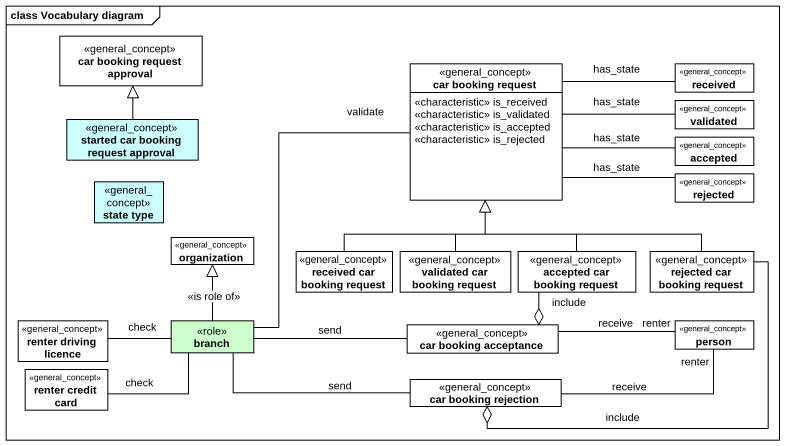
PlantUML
@startuml
mainframe class Vocabulary diagram
hide circle
hide empty members
class "car booking request approval" as car_booking_request_approval <<general_concept>>
class "car booking request" as car_booking_request <<general_concept>> {
  <<characteristic>> is_received
  <<characteristic>> is_validated
  <<characteristic>> is_accepted
  <<characteristic>> is_rejected
}
class received <<general_concept>>
class validated <<general_concept>>
class "started car booking request approval" as started_car_booking_request <<general_concept>> #CCFFFF
class accepted <<general_concept>>
class "state type" as state_type <<general_concept>> #CCFFFF
class rejected <<general_concept>>
class organization <<general_concept>>
class "received car booking request" as received_car_booking_request <<general_concept>>
class "validated car booking request" as validated_car_booking <<general_concept>>
class "accepted car booking request" as accepted_car_booking_request <<general_concept>>
class "rejected car booking request" as rejected_car_booking_request <<general_concept>>
class "renter driving licence" as renter_driving_licence <<general_concept>>
class branch <<role>> #CCFFCC
class "car booking acceptance" as car_booking_acceptance <<general_concept>>
class "person" as person_ <<general_concept>>
class "renter credit card" as renter_credit_card <<general_concept>>
class "car booking rejection" as car_booking_rejection <<general_concept>>
car_booking_request -right- received : has_state
car_booking_request -right- validated : has_state
car_booking_request -right- accepted : has_state
car_booking_request -right- rejected : has_state
started_car_booking_request -up-|> car_booking_request_approval
received_car_booking_request -up-|> car_booking_request
validated_car_booking -up-|> car_booking_request
accepted_car_booking_request -up-|> car_booking_request
rejected_car_booking_request -up-|> car_booking_request
branch -up- car_booking_request : validate
branch -up-|> organization : <<is role of>>
branch -left- renter_driving_licence : check
branch -right- car_booking_acceptance : send
branch -left- renter_credit_card : check
branch -right- car_booking_rejection : send
car_booking_acceptance o-up- accepted_car_booking_request : include
person_ "renter" -left- car_booking_acceptance : receive
person_ "renter" -left- car_booking_rejection : receive
car_booking_rejection o-right- rejected_car_booking_request : include
@enduml
